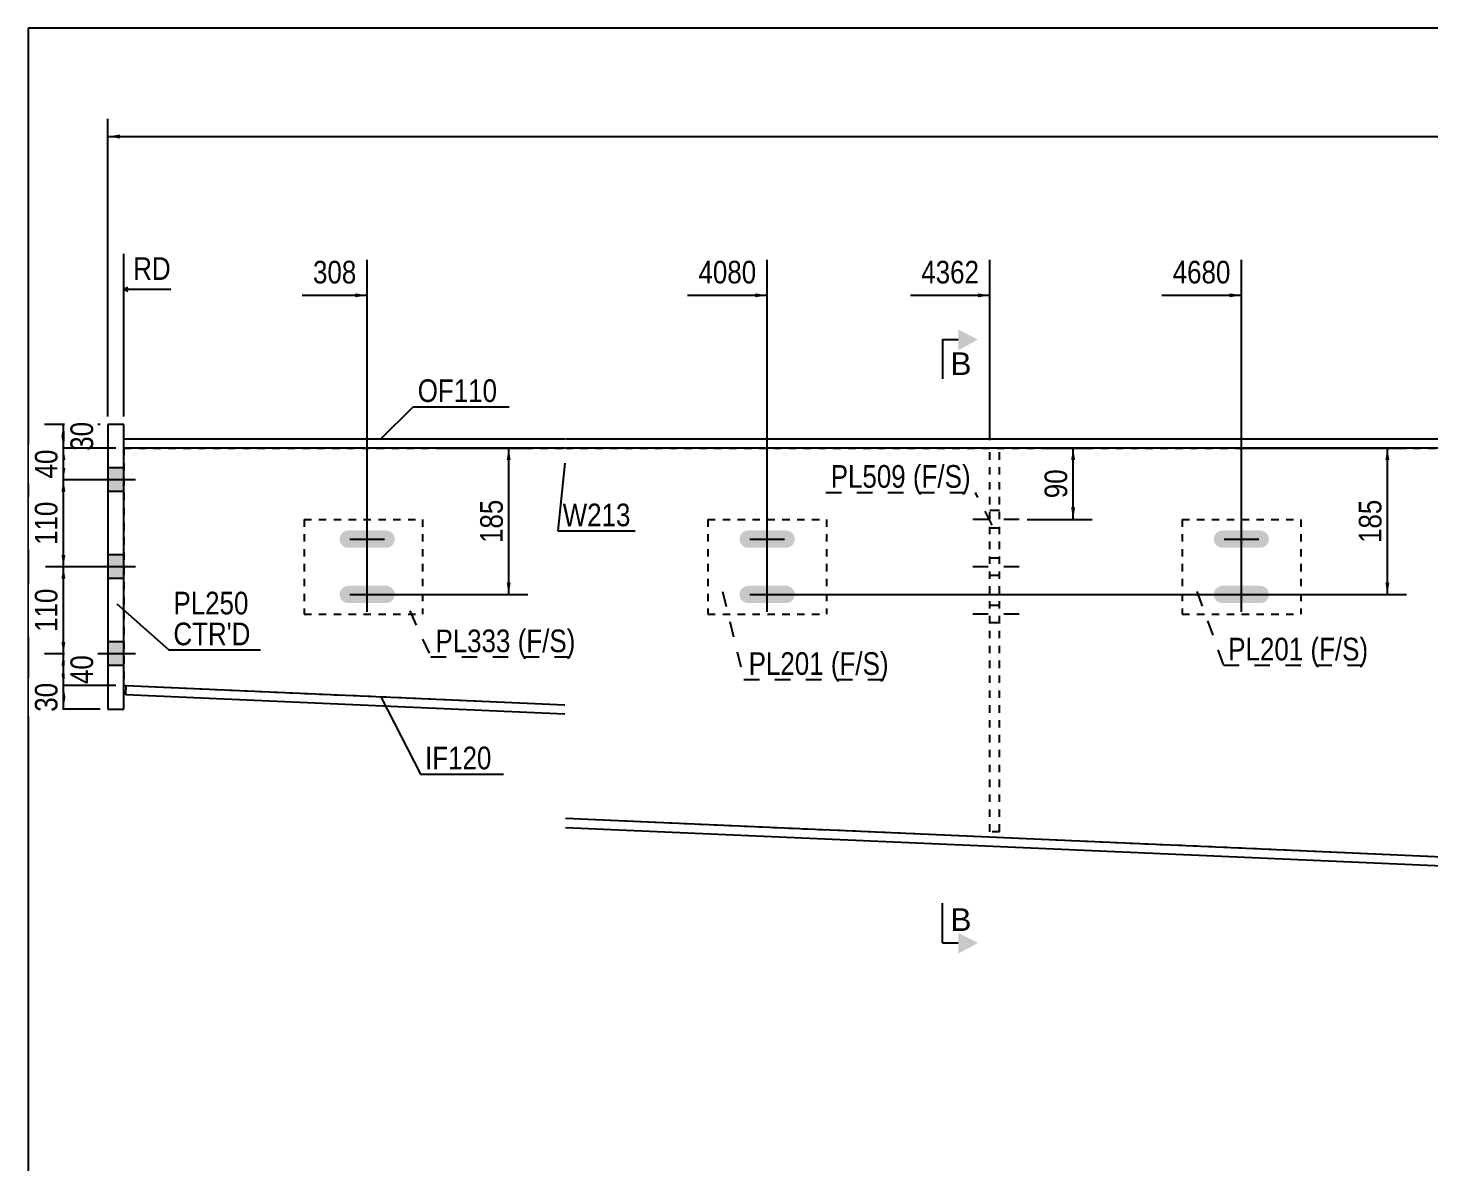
# Model space of a CAD drawing. Header units: millimetres. Extents: x -314 to 100, y -164 to 123.
# Drawn here: x -311.6 to -134.2, y -20.6 to 123 of the extents above; entities that cross this region are included whole.
import ezdxf

# ---------------------------------------------------------------- set-up
doc = ezdxf.new("R2010")
doc.units = ezdxf.units.MM
doc.linetypes.add('DXK_LINE_DOT1', pattern=[1.8814, 0.9407, -0.9407])
doc.linetypes.add('DXK_LINE_DOT2', pattern=[3.9198, 1.9599, -1.9599])
doc.styles.add('Arial', font='ARIAL.TTF', dxfattribs={"height": 0.2})
doc.styles.add('Arial Narrow', font='ARIALN.TTF', dxfattribs={"height": 0.2})

# ---------------------------------------------------------------- blocks, each defined once
blk = doc.blocks.new('Unknown-623260570-1210')
at = {"color": 5, "linetype": 'Continuous'}
for p, q in [((98.38, 122.96), (-311.62, 122.96)), ((-311.62, 122.96), (-311.62, -164.04))]:
    blk.add_line(p, q, dxfattribs=at)
blk = doc.blocks.new('Bolt-623260570-1694 - 1397')
at = {"linetype": 'Continuous'}
for points in [[(-265.52, 57.55), (-265.29, 57.91), (-265.2, 58.33), (-265.29, 58.75), (-265.52, 59.1), (-265.88, 59.34), (-266.3, 59.43), (-271.1, 59.43), (-271.52, 59.34), (-271.88, 59.1), (-272.12, 58.75), (-272.2, 58.33), (-272.12, 57.91), (-271.88, 57.55), (-271.52, 57.31), (-271.1, 57.23), (-266.3, 57.23), (-265.88, 57.31)], [(-265.52, 50.55), (-265.29, 50.91), (-265.2, 51.33), (-265.29, 51.75), (-265.52, 52.1), (-265.88, 52.34), (-266.3, 52.43), (-271.1, 52.43), (-271.52, 52.34), (-271.88, 52.1), (-272.12, 51.75), (-272.2, 51.33), (-272.12, 50.91), (-271.88, 50.55), (-271.52, 50.31), (-271.1, 50.23), (-266.3, 50.23), (-265.88, 50.31)]]:
    blk.add_hatch(color=3, dxfattribs=at).paths.add_polyline_path(points)
at = {"color": 3, "linetype": 'Continuous'}
for p, q in [((-268.7, 56.13), (-268.7, 60.53)), ((-270.9, 58.33), (-266.5, 58.33)), ((-268.7, 49.13), (-268.7, 53.53)), ((-270.9, 51.33), (-266.5, 51.33))]:
    blk.add_line(p, q, dxfattribs=at)
blk = doc.blocks.new('Part-623260570-1606 - 1397')
at = {"color": 2, "linetype": 'Continuous'}
for p, q in [((-299.25, 38.62), (-299.2, 39.81)), ((-299.2, 39.81), (-243.7, 37.38)), ((-243.7, 36.18), (-299.25, 38.62)), ((-243.6, 23.03), (-132.6, 18.16)), ((-132.6, 16.96), (-243.6, 21.83))]:
    blk.add_line(p, q, dxfattribs=at)
blk = doc.blocks.new('Part-623260570-1426 - 1397')
at = {"color": 7, "linetype": 'DXK_LINE_DOT1'}
for p, q in [((-276.7, 60.83), (-276.7, 48.83)), ((-276.7, 60.83), (-261.7, 60.83)), ((-261.7, 60.83), (-261.7, 48.83)), ((-276.7, 48.83), (-261.7, 48.83))]:
    blk.add_line(p, q, dxfattribs=at)
blk = doc.blocks.new('Part-623260570-1431 - 1397')
at = {"color": 7, "linetype": 'DXK_LINE_DOT1'}
for p, q in [((-165.6, 60.83), (-165.6, 48.83)), ((-165.6, 60.83), (-150.6, 60.83)), ((-150.6, 60.83), (-150.6, 48.83)), ((-165.6, 48.83), (-150.6, 48.83))]:
    blk.add_line(p, q, dxfattribs=at)
blk = doc.blocks.new('Part-623260570-1436 - 1397')
at = {"color": 7, "linetype": 'DXK_LINE_DOT1'}
for p, q in [((-225.6, 60.83), (-225.6, 48.83)), ((-225.6, 60.83), (-210.6, 60.83)), ((-210.6, 60.83), (-210.6, 48.83)), ((-225.6, 48.83), (-210.6, 48.83))]:
    blk.add_line(p, q, dxfattribs=at)
blk = doc.blocks.new('Part-623260570-1562 - 1397')
at = {"color": 7, "linetype": 'DXK_LINE_DOT1'}
for p, q in [((-299.5, 69.83), (-243.7, 69.83)), ((-299.5, 69.83), (-299.5, 39.83)), ((-243.6, 69.83), (-132.6, 69.83)), ((-299.2, 39.81), (-243.7, 37.38)), ((-243.6, 23.03), (-132.6, 18.16))]:
    blk.add_line(p, q, dxfattribs=at)
at = {"color": 2, "linetype": 'Continuous'}
blk.add_line((-299.5, 39.83), (-299.2, 39.81), dxfattribs=at)
blk = doc.blocks.new('Bolt-623260570-1608 - 1397')
at = {"linetype": 'Continuous'}
for points in [[(-214.92, 57.55), (-214.68, 57.91), (-214.6, 58.33), (-214.68, 58.75), (-214.92, 59.1), (-215.28, 59.34), (-215.7, 59.43), (-220.5, 59.43), (-220.92, 59.34), (-221.28, 59.1), (-221.52, 58.75), (-221.6, 58.33), (-221.52, 57.91), (-221.28, 57.55), (-220.92, 57.31), (-220.5, 57.23), (-215.7, 57.23), (-215.28, 57.31)], [(-214.92, 50.55), (-214.68, 50.91), (-214.6, 51.33), (-214.68, 51.75), (-214.92, 52.1), (-215.28, 52.34), (-215.7, 52.43), (-220.5, 52.43), (-220.92, 52.34), (-221.28, 52.1), (-221.52, 51.75), (-221.6, 51.33), (-221.52, 50.91), (-221.28, 50.55), (-220.92, 50.31), (-220.5, 50.23), (-215.7, 50.23), (-215.28, 50.31)]]:
    blk.add_hatch(color=3, dxfattribs=at).paths.add_polyline_path(points)
at = {"color": 3, "linetype": 'Continuous'}
for p, q in [((-218.1, 56.13), (-218.1, 60.53)), ((-220.3, 58.33), (-215.9, 58.33)), ((-218.1, 49.13), (-218.1, 53.53)), ((-220.3, 51.33), (-215.9, 51.33))]:
    blk.add_line(p, q, dxfattribs=at)
blk = doc.blocks.new('Bolt-623260570-1610 - 1397')
at = {"linetype": 'Continuous'}
for points in [[(-154.92, 57.55), (-154.68, 57.91), (-154.6, 58.33), (-154.68, 58.75), (-154.92, 59.1), (-155.28, 59.34), (-155.7, 59.43), (-160.5, 59.43), (-160.92, 59.34), (-161.28, 59.1), (-161.52, 58.75), (-161.6, 58.33), (-161.52, 57.91), (-161.28, 57.55), (-160.92, 57.31), (-160.5, 57.23), (-155.7, 57.23), (-155.28, 57.31)], [(-154.92, 50.55), (-154.68, 50.91), (-154.6, 51.33), (-154.68, 51.75), (-154.92, 52.1), (-155.28, 52.34), (-155.7, 52.43), (-160.5, 52.43), (-160.92, 52.34), (-161.28, 52.1), (-161.52, 51.75), (-161.6, 51.33), (-161.52, 50.91), (-161.28, 50.55), (-160.92, 50.31), (-160.5, 50.23), (-155.7, 50.23), (-155.28, 50.31)]]:
    blk.add_hatch(color=3, dxfattribs=at).paths.add_polyline_path(points)
at = {"color": 3, "linetype": 'Continuous'}
for p, q in [((-158.1, 56.13), (-158.1, 60.53)), ((-160.3, 58.33), (-155.9, 58.33)), ((-158.1, 49.13), (-158.1, 53.53)), ((-160.3, 51.33), (-155.9, 51.33))]:
    blk.add_line(p, q, dxfattribs=at)
blk = doc.blocks.new('Part-623260570-1692 - 1397')
at = {"color": 2, "linetype": 'Continuous'}
for p, q in [((-299.5, 72.83), (-301.5, 72.83)), ((-301.5, 72.83), (-301.5, 36.83)), ((-299.5, 36.83), (-299.5, 72.83)), ((-301.5, 36.83), (-299.5, 36.83))]:
    blk.add_line(p, q, dxfattribs=at)
blk = doc.blocks.new('Bolt-623260570-1693 - 1397')
at = {"linetype": 'Continuous'}
for points in [[(-301.5, 67.33), (-301.5, 64.33), (-299.5, 64.33), (-299.5, 67.33)], [(-301.5, 67.33), (-301.5, 64.33), (-299.5, 64.33), (-299.5, 67.33)], [(-301.5, 56.33), (-301.5, 53.33), (-299.5, 53.33), (-299.5, 56.33)], [(-301.5, 56.33), (-301.5, 53.33), (-299.5, 53.33), (-299.5, 56.33)], [(-301.5, 45.33), (-301.5, 42.33), (-299.5, 42.33), (-299.5, 45.33)], [(-301.5, 45.33), (-301.5, 42.33), (-299.5, 42.33), (-299.5, 45.33)]]:
    blk.add_hatch(color=3, dxfattribs=at).paths.add_polyline_path(points)
at = {"color": 3, "linetype": 'Continuous'}
for p, q in [((-299.5, 67.33), (-301.5, 67.33)), ((-299.5, 67.33), (-301.5, 67.33)), ((-298, 65.83), (-301.5, 65.83)), ((-298, 65.83), (-301.5, 65.83)), ((-299.5, 64.33), (-301.5, 64.33)), ((-299.5, 64.33), (-301.5, 64.33)), ((-299.5, 56.33), (-301.5, 56.33)), ((-299.5, 56.33), (-301.5, 56.33)), ((-298, 54.83), (-301.5, 54.83)), ((-298, 54.83), (-301.5, 54.83)), ((-299.5, 53.33), (-301.5, 53.33)), ((-299.5, 53.33), (-301.5, 53.33)), ((-299.5, 45.33), (-301.5, 45.33)), ((-299.5, 45.33), (-301.5, 45.33)), ((-298, 43.83), (-301.5, 43.83)), ((-298, 43.83), (-301.5, 43.83)), ((-299.5, 42.33), (-301.5, 42.33)), ((-299.5, 42.33), (-301.5, 42.33))]:
    blk.add_line(p, q, dxfattribs=at)
blk = doc.blocks.new('Bolt-623260570-1695 - 1397')
at = {"color": 3, "linetype": 'DXK_LINE_DOT2'}
for p, q in [((-186.21, 60.83), (-193.01, 60.83)), ((-188.71, 61.93), (-189.91, 61.93)), ((-188.71, 59.73), (-189.91, 59.73)), ((-188.71, 55.93), (-189.91, 55.93)), ((-186.21, 54.83), (-193.01, 54.83)), ((-188.71, 53.73), (-189.91, 53.73)), ((-188.71, 49.93), (-189.91, 49.93)), ((-186.21, 48.83), (-193.01, 48.83)), ((-188.71, 47.73), (-189.91, 47.73))]:
    blk.add_line(p, q, dxfattribs=at)
blk = doc.blocks.new('Part-623260570-1717 - 1397')
at = {"color": 2, "linetype": 'Continuous'}
for p, q in [((-299.5, 69.83), (-299.5, 71.03)), ((-299.5, 71.03), (-243.7, 71.03)), ((-243.6, 71.03), (-132.6, 71.03)), ((-243.7, 69.83), (-299.5, 69.83)), ((-132.6, 69.83), (-243.6, 69.83))]:
    blk.add_line(p, q, dxfattribs=at)
blk = doc.blocks.new('Part-623260570-1761 - 1397')
at = {"color": 7, "linetype": 'DXK_LINE_DOT1'}
for p, q in [((-189.91, 21.33), (-189.91, 69.83)), ((-188.71, 21.33), (-188.71, 69.83)), ((-188.71, 21.33), (-189.91, 21.33))]:
    blk.add_line(p, q, dxfattribs=at)
blk = doc.blocks.new('StraightDimension-623260570-6078 - 1397')
at = {"linetype": 'Continuous'}
for points in [[(-307.39, 64.33), (-307.14, 65.83), (-306.89, 64.33)], [(-306.89, 56.33), (-307.14, 54.83), (-307.39, 56.33)]]:
    blk.add_hatch(color=7, dxfattribs=at).paths.add_polyline_path(points)
at = {"color": 7, "linetype": 'Continuous'}
for p, q in [((-300.5, 65.83), (-309.39, 65.83)), ((-307.14, 54.83), (-307.14, 65.83)), ((-300.5, 54.83), (-309.39, 54.83))]:
    blk.add_line(p, q, dxfattribs=at)
at = {"color": 0}
blk.add_wipeout([(-307.29, 63.67), (-311.49, 63.67), (-311.49, 56.99), (-307.29, 56.99)], dxfattribs=at)
at = {"color": 3, "style": 'Arial Narrow'}
blk.add_text('110', height=2.863, rotation=90.0002, dxfattribs=at).set_placement((-307.89, 57.59))
blk = doc.blocks.new('StraightDimension-623260570-9720 - 1397')
at = {"linetype": 'Continuous'}
blk.add_hatch(color=7, dxfattribs=at).paths.add_polyline_path([(-191.41, 89.41), (-189.91, 89.16), (-191.41, 88.91)])
at = {"color": 7, "linetype": 'Continuous'}
for p, q in [((-189.91, 70.83), (-189.91, 93.66)), ((-199.97, 89.16), (-189.91, 89.16))]:
    blk.add_line(p, q, dxfattribs=at)
at = {"color": 0}
blk.add_wipeout([(-190.69, 90.06), (-190.69, 94.26), (-199.2, 94.26), (-199.2, 90.06)], dxfattribs=at)
at = {"color": 3, "style": 'Arial Narrow'}
blk.add_text('4362', height=2.863, dxfattribs=at).set_placement((-198.6, 90.66))
blk = doc.blocks.new('StraightDimension-623260570-9721 - 1397')
at = {"linetype": 'Continuous'}
blk.add_hatch(color=7, dxfattribs=at).paths.add_polyline_path([(-219.6, 89.41), (-218.1, 89.16), (-219.6, 88.91)])
at = {"color": 7, "linetype": 'Continuous'}
for p, q in [((-218.1, 52.33), (-218.1, 93.66)), ((-228.16, 89.16), (-218.1, 89.16))]:
    blk.add_line(p, q, dxfattribs=at)
at = {"color": 0}
blk.add_wipeout([(-218.88, 90.06), (-218.88, 94.26), (-227.39, 94.26), (-227.39, 90.06)], dxfattribs=at)
at = {"color": 3, "style": 'Arial Narrow'}
blk.add_text('4080', height=2.863, dxfattribs=at).set_placement((-226.79, 90.66))
blk = doc.blocks.new('StraightDimension-623260570-9722 - 1397')
at = {"linetype": 'Continuous'}
blk.add_hatch(color=7, dxfattribs=at).paths.add_polyline_path([(-270.2, 89.41), (-268.7, 89.16), (-270.2, 88.91)])
at = {"color": 7, "linetype": 'Continuous'}
for p, q in [((-268.7, 52.33), (-268.7, 93.66)), ((-276.94, 89.16), (-268.7, 89.16))]:
    blk.add_line(p, q, dxfattribs=at)
at = {"color": 0, "linetype": 'Continuous'}
blk.add_wipeout([(-292.97, 90.51), (-292.97, 94.71), (-298.91, 94.71), (-298.91, 90.51)], dxfattribs=at)
at = {"color": 7, "linetype": 'Continuous'}
for p, q in [((-299.5, 73.83), (-299.5, 94.41)), ((-299, 90.16), (-299.5, 89.91)), ((-299, 89.66), (-299.5, 89.91)), ((-293.57, 89.91), (-299.5, 89.91))]:
    blk.add_line(p, q, dxfattribs=at)
at = {"color": 3, "linetype": 'Continuous', "style": 'Arial Narrow'}
blk.add_text('RD', height=2.863, dxfattribs=at).set_placement((-298.31, 91.11))
at = {"color": 0}
blk.add_wipeout([(-269.48, 90.06), (-269.48, 94.26), (-276.16, 94.26), (-276.16, 90.06)], dxfattribs=at)
at = {"color": 3, "style": 'Arial Narrow'}
blk.add_text('308', height=2.863, dxfattribs=at).set_placement((-275.56, 90.66))
blk = doc.blocks.new('StraightDimension-623260570-6076 - 1397')
at = {"linetype": 'Continuous'}
for points in [[(-307.39, 71.33), (-307.14, 72.83), (-306.89, 71.33)], [(-306.89, 71.33), (-307.14, 69.83), (-307.39, 71.33)]]:
    blk.add_hatch(color=7, dxfattribs=at).paths.add_polyline_path(points)
at = {"color": 7, "linetype": 'Continuous'}
for p, q in [((-302.5, 72.83), (-309.54, 72.83)), ((-307.14, 69.83), (-307.14, 72.83)), ((-300.5, 69.83), (-309.54, 69.83))]:
    blk.add_line(p, q, dxfattribs=at)
at = {"color": 0}
blk.add_wipeout([(-302.79, 73.76), (-306.99, 73.76), (-306.99, 68.9), (-302.79, 68.9)], dxfattribs=at)
at = {"color": 3, "style": 'Arial Narrow'}
blk.add_text('30', height=2.863, rotation=90.0002, dxfattribs=at).set_placement((-303.39, 69.5))
blk = doc.blocks.new('StraightDimension-623260570-6077 - 1397')
at = {"linetype": 'Continuous'}
for points in [[(-307.39, 68.33), (-307.14, 69.83), (-306.89, 68.33)], [(-306.89, 67.33), (-307.14, 65.83), (-307.39, 67.33)]]:
    blk.add_hatch(color=7, dxfattribs=at).paths.add_polyline_path(points)
at = {"color": 7, "linetype": 'Continuous'}
for p, q in [((-300.5, 69.83), (-309.39, 69.83)), ((-307.14, 65.83), (-307.14, 69.83)), ((-300.5, 65.83), (-309.39, 65.83))]:
    blk.add_line(p, q, dxfattribs=at)
at = {"color": 0}
blk.add_wipeout([(-307.29, 70.26), (-311.49, 70.26), (-311.49, 65.4), (-307.29, 65.4)], dxfattribs=at)
at = {"color": 3, "style": 'Arial Narrow'}
blk.add_text('40', height=2.863, rotation=90.0002, dxfattribs=at).set_placement((-307.89, 66))
blk = doc.blocks.new('StraightDimension-623260570-6079 - 1397')
at = {"linetype": 'Continuous'}
for points in [[(-307.39, 53.33), (-307.14, 54.83), (-306.89, 53.33)], [(-306.89, 45.33), (-307.14, 43.83), (-307.39, 45.33)]]:
    blk.add_hatch(color=7, dxfattribs=at).paths.add_polyline_path(points)
at = {"color": 7, "linetype": 'Continuous'}
for p, q in [((-300.5, 54.83), (-309.39, 54.83)), ((-307.14, 43.83), (-307.14, 54.83)), ((-300.5, 43.83), (-309.39, 43.83))]:
    blk.add_line(p, q, dxfattribs=at)
at = {"color": 0}
blk.add_wipeout([(-307.29, 52.67), (-311.49, 52.67), (-311.49, 45.99), (-307.29, 45.99)], dxfattribs=at)
at = {"color": 3, "style": 'Arial Narrow'}
blk.add_text('110', height=2.863, rotation=90.0002, dxfattribs=at).set_placement((-307.89, 46.59))
blk = doc.blocks.new('StraightDimension-623260570-6080 - 1397')
at = {"linetype": 'Continuous'}
for points in [[(-307.39, 42.33), (-307.14, 43.83), (-306.89, 42.33)], [(-306.89, 41.33), (-307.14, 39.83), (-307.39, 41.33)]]:
    blk.add_hatch(color=7, dxfattribs=at).paths.add_polyline_path(points)
at = {"color": 7, "linetype": 'Continuous'}
for p, q in [((-300.5, 43.83), (-309.54, 43.83)), ((-307.14, 39.83), (-307.14, 43.83)), ((-300.5, 39.83), (-309.54, 39.83))]:
    blk.add_line(p, q, dxfattribs=at)
at = {"color": 0}
blk.add_wipeout([(-302.79, 44.26), (-306.99, 44.26), (-306.99, 39.4), (-302.79, 39.4)], dxfattribs=at)
at = {"color": 3, "style": 'Arial Narrow'}
blk.add_text('40', height=2.863, rotation=90.0002, dxfattribs=at).set_placement((-303.39, 40))
blk = doc.blocks.new('StraightDimension-623260570-6081 - 1397')
at = {"linetype": 'Continuous'}
for points in [[(-307.39, 38.33), (-307.14, 39.83), (-306.89, 38.33)], [(-306.89, 38.33), (-307.14, 36.83), (-307.39, 38.33)]]:
    blk.add_hatch(color=7, dxfattribs=at).paths.add_polyline_path(points)
at = {"color": 7, "linetype": 'Continuous'}
for p, q in [((-300.5, 39.83), (-309.39, 39.83)), ((-307.14, 36.83), (-307.14, 39.83)), ((-302.5, 36.83), (-309.39, 36.83))]:
    blk.add_line(p, q, dxfattribs=at)
at = {"color": 0}
blk.add_wipeout([(-307.29, 40.76), (-311.49, 40.76), (-311.49, 35.9), (-307.29, 35.9)], dxfattribs=at)
at = {"color": 3, "style": 'Arial Narrow'}
blk.add_text('30', height=2.863, rotation=90.0002, dxfattribs=at).set_placement((-307.89, 36.5))
blk = doc.blocks.new('StraightDimension-623260570-6183 - 1397')
at = {"linetype": 'Continuous'}
blk.add_hatch(color=7, dxfattribs=at).paths.add_polyline_path([(-300, 108.99), (-301.5, 109.24), (-300, 109.49)])
at = {"color": 7, "linetype": 'Continuous'}
for p, q in [((-301.5, 73.83), (-301.5, 111.49)), ((-301.5, 109.24), (91.16, 109.24))]:
    blk.add_line(p, q, dxfattribs=at)
blk = doc.blocks.new('StraightDimension-623260570-6194 - 1397')
at = {"linetype": 'Continuous'}
for points in [[(-251.05, 68.33), (-250.8, 69.83), (-250.55, 68.33)], [(-250.55, 52.83), (-250.8, 51.33), (-251.05, 52.83)]]:
    blk.add_hatch(color=7, dxfattribs=at).paths.add_polyline_path(points)
at = {"color": 7, "linetype": 'Continuous'}
for p, q in [((-259.08, 69.83), (-248.4, 69.83)), ((-250.8, 51.33), (-250.8, 69.83)), ((-267.7, 51.33), (-248.4, 51.33))]:
    blk.add_line(p, q, dxfattribs=at)
at = {"color": 0}
blk.add_wipeout([(-250.95, 63.92), (-255.15, 63.92), (-255.15, 57.24), (-250.95, 57.24)], dxfattribs=at)
at = {"color": 3, "style": 'Arial Narrow'}
blk.add_text('185', height=2.863, rotation=90.0002, dxfattribs=at).set_placement((-251.55, 57.84))
blk = doc.blocks.new('StraightDimension-623260570-6209 - 1397')
at = {"linetype": 'Continuous'}
for points in [[(-139.88, 68.33), (-139.63, 69.83), (-139.38, 68.33)], [(-139.38, 52.83), (-139.63, 51.33), (-139.88, 52.83)]]:
    blk.add_hatch(color=7, dxfattribs=at).paths.add_polyline_path(points)
at = {"color": 7, "linetype": 'Continuous'}
for p, q in [((-158.05, 69.83), (-137.23, 69.83)), ((-139.63, 51.33), (-139.63, 69.83)), ((-217.1, 51.33), (-137.23, 51.33))]:
    blk.add_line(p, q, dxfattribs=at)
at = {"color": 0}
blk.add_wipeout([(-139.78, 63.92), (-143.98, 63.92), (-143.98, 57.24), (-139.78, 57.24)], dxfattribs=at)
at = {"color": 3, "style": 'Arial Narrow'}
blk.add_text('185', height=2.863, rotation=90.0002, dxfattribs=at).set_placement((-140.38, 57.84))
blk = doc.blocks.new('StraightDimension-623260570-6223 - 1397')
at = {"linetype": 'Continuous'}
for points in [[(-179.64, 68.33), (-179.39, 69.83), (-179.14, 68.33)], [(-179.14, 62.33), (-179.39, 60.83), (-179.64, 62.33)]]:
    blk.add_hatch(color=7, dxfattribs=at).paths.add_polyline_path(points)
at = {"color": 7, "linetype": 'Continuous'}
for p, q in [((-183.41, 69.83), (-176.99, 69.83)), ((-179.39, 60.83), (-179.39, 69.83)), ((-185.21, 60.83), (-176.99, 60.83))]:
    blk.add_line(p, q, dxfattribs=at)
at = {"color": 0}
blk.add_wipeout([(-179.54, 67.76), (-183.74, 67.76), (-183.74, 62.9), (-179.54, 62.9)], dxfattribs=at)
at = {"color": 3, "style": 'Arial Narrow'}
blk.add_text('90', height=2.863, rotation=90.0002, dxfattribs=at).set_placement((-180.14, 63.5))
blk = doc.blocks.new('StraightDimension-623260570-9719 - 1397')
at = {"linetype": 'Continuous'}
blk.add_hatch(color=7, dxfattribs=at).paths.add_polyline_path([(-159.6, 89.41), (-158.1, 89.16), (-159.6, 88.91)])
at = {"color": 7, "linetype": 'Continuous'}
for p, q in [((-158.1, 52.33), (-158.1, 93.66)), ((-168.16, 89.16), (-158.1, 89.16))]:
    blk.add_line(p, q, dxfattribs=at)
at = {"color": 0}
blk.add_wipeout([(-158.88, 90.06), (-158.88, 94.26), (-167.39, 94.26), (-167.39, 90.06)], dxfattribs=at)
at = {"color": 3, "style": 'Arial Narrow'}
blk.add_text('4680', height=2.863, dxfattribs=at).set_placement((-166.79, 90.66))
blk = doc.blocks.new('Mark-623260570-1432 - 1397')
at = {"color": 0}
for points in [[(-210.94, 41.16), (-210.94, 44.16), (-220.44, 44.16), (-220.44, 41.16)], [(-202.74, 41.16), (-202.74, 44.16), (-210.04, 44.16), (-210.04, 41.16)]]:
    blk.add_wipeout(points, dxfattribs=at)
for points in [[(-210.94, 41.16), (-210.94, 44.16), (-220.44, 44.16), (-220.44, 41.16)], [(-202.74, 41.16), (-202.74, 44.16), (-210.04, 44.16), (-210.04, 41.16)]]:
    blk.add_wipeout(points, dxfattribs=at)
at = {"color": 7, "linetype": 'DXK_LINE_DOT2'}
for p, q in [((-223.74, 51.7), (-221.04, 40.56)), ((-221.04, 40.56), (-202.14, 40.56))]:
    blk.add_line(p, q, dxfattribs=at)
at = {"color": 3, "style": 'Arial Narrow'}
for s, p in [('PL201', (-220.44, 41.16)), ('(F/', (-210.04, 41.16)), ('S)', (-206.02, 41.16))]:
    blk.add_text(s, height=2.863, dxfattribs=at).set_placement(p)
blk = doc.blocks.new('Mark-623260570-1427 - 1397')
at = {"color": 0}
for points in [[(-150.26, 42.99), (-150.26, 45.99), (-159.76, 45.99), (-159.76, 42.99)], [(-142.06, 42.99), (-142.06, 45.99), (-149.36, 45.99), (-149.36, 42.99)]]:
    blk.add_wipeout(points, dxfattribs=at)
for points in [[(-150.26, 42.99), (-150.26, 45.99), (-159.76, 45.99), (-159.76, 42.99)], [(-142.06, 42.99), (-142.06, 45.99), (-149.36, 45.99), (-149.36, 42.99)]]:
    blk.add_wipeout(points, dxfattribs=at)
at = {"color": 7, "linetype": 'DXK_LINE_DOT2'}
for p, q in [((-163.74, 51.7), (-160.36, 42.39)), ((-160.36, 42.39), (-141.46, 42.39))]:
    blk.add_line(p, q, dxfattribs=at)
at = {"color": 3, "style": 'Arial Narrow'}
for s, p in [('PL201', (-159.76, 42.99)), ('(F/', (-149.36, 42.99)), ('S)', (-145.35, 42.99))]:
    blk.add_text(s, height=2.863, dxfattribs=at).set_placement(p)
blk = doc.blocks.new('Mark-623260570-1421 - 1397')
at = {"color": 0}
for points in [[(-250.56, 44.03), (-250.56, 47.03), (-260.07, 47.03), (-260.07, 44.03)], [(-242.37, 44.03), (-242.37, 47.03), (-249.66, 47.03), (-249.66, 44.03)]]:
    blk.add_wipeout(points, dxfattribs=at)
for points in [[(-250.56, 44.03), (-250.56, 47.03), (-260.07, 47.03), (-260.07, 44.03)], [(-242.37, 44.03), (-242.37, 47.03), (-249.66, 47.03), (-249.66, 44.03)]]:
    blk.add_wipeout(points, dxfattribs=at)
at = {"color": 7, "linetype": 'DXK_LINE_DOT2'}
for p, q in [((-263.31, 49.24), (-260.67, 43.43)), ((-260.67, 43.43), (-241.77, 43.43))]:
    blk.add_line(p, q, dxfattribs=at)
at = {"color": 3, "style": 'Arial Narrow'}
for s, p in [('PL333', (-260.07, 44.03)), ('(F/', (-249.66, 44.03)), ('S)', (-245.65, 44.03))]:
    blk.add_text(s, height=2.863, dxfattribs=at).set_placement(p)
blk = doc.blocks.new('Mark-623260570-1558 - 1397')
at = {"color": 0}
blk.add_wipeout([(-235.38, 59.96), (-235.38, 62.96), (-243.97, 62.96), (-243.97, 59.96)], dxfattribs=at)
blk.add_wipeout([(-235.38, 59.96), (-235.38, 62.96), (-243.97, 62.96), (-243.97, 59.96)], dxfattribs=at)
at = {"color": 7, "linetype": 'Continuous'}
for p, q in [((-243.7, 67.93), (-244.57, 59.36)), ((-244.57, 59.36), (-234.78, 59.36))]:
    blk.add_line(p, q, dxfattribs=at)
at = {"color": 3, "style": 'Arial Narrow'}
blk.add_text('W213', height=2.863, dxfattribs=at).set_placement((-243.97, 59.96))
blk = doc.blocks.new('Mark-623260570-1602 - 1397')
at = {"color": 0}
blk.add_wipeout([(-252.98, 29.22), (-252.98, 32.22), (-261.38, 32.22), (-261.38, 29.22)], dxfattribs=at)
blk.add_wipeout([(-252.98, 29.22), (-252.98, 32.22), (-261.38, 32.22), (-261.38, 29.22)], dxfattribs=at)
at = {"color": 7, "linetype": 'Continuous'}
for p, q in [((-266.94, 38.3), (-261.98, 28.62)), ((-261.98, 28.62), (-251.48, 28.62))]:
    blk.add_line(p, q, dxfattribs=at)
at = {"color": 3, "style": 'Arial Narrow'}
blk.add_text('IF120', height=2.863, dxfattribs=at).set_placement((-261.38, 29.22))
blk = doc.blocks.new('Mark-623260570-1688 - 1397')
at = {"color": 0}
for points in [[(-283.72, 48.81), (-283.72, 51.81), (-293.22, 51.81), (-293.22, 48.81)], [(-283.47, 44.91), (-283.47, 47.91), (-293.22, 47.91), (-293.22, 44.91)]]:
    blk.add_wipeout(points, dxfattribs=at)
for points in [[(-283.72, 48.81), (-283.72, 51.81), (-293.22, 51.81), (-293.22, 48.81)], [(-283.47, 44.91), (-283.47, 47.91), (-293.22, 47.91), (-293.22, 44.91)]]:
    blk.add_wipeout(points, dxfattribs=at)
at = {"color": 7, "linetype": 'Continuous'}
for p, q in [((-300.37, 50.16), (-293.82, 44.31)), ((-293.82, 44.31), (-282.22, 44.31))]:
    blk.add_line(p, q, dxfattribs=at)
at = {"color": 3, "style": 'Arial Narrow'}
blk.add_text('PL250', height=2.863, dxfattribs=at).set_placement((-293.22, 48.81))
at = {"color": 1, "style": 'Arial Narrow'}
blk.add_text("CTR'D", height=2.863, dxfattribs=at).set_placement((-293.22, 44.91))
blk = doc.blocks.new('Mark-623260570-1757 - 1397')
at = {"color": 0}
for points in [[(-200.56, 64.83), (-200.56, 67.83), (-210.06, 67.83), (-210.06, 64.83)], [(-192.36, 64.83), (-192.36, 67.83), (-199.66, 67.83), (-199.66, 64.83)]]:
    blk.add_wipeout(points, dxfattribs=at)
for points in [[(-200.56, 64.83), (-200.56, 67.83), (-210.06, 67.83), (-210.06, 64.83)], [(-192.36, 64.83), (-192.36, 67.83), (-199.66, 67.83), (-199.66, 64.83)]]:
    blk.add_wipeout(points, dxfattribs=at)
at = {"color": 7, "linetype": 'DXK_LINE_DOT2'}
for p in [(-210.66, 64.23), (-189.64, 60.11)]:
    blk.add_line(p, (-191.76, 64.23), dxfattribs=at)
at = {"color": 3, "style": 'Arial Narrow'}
for s, p in [('PL509', (-210.06, 64.83)), ('(F/', (-199.66, 64.83)), ('S)', (-195.64, 64.83))]:
    blk.add_text(s, height=2.863, dxfattribs=at).set_placement(p)
blk = doc.blocks.new('Mark-623260570-1713 - 1397')
at = {"color": 0}
blk.add_wipeout([(-252.26, 75.67), (-252.26, 78.67), (-262.31, 78.67), (-262.31, 75.67)], dxfattribs=at)
blk.add_wipeout([(-252.26, 75.67), (-252.26, 78.67), (-262.31, 78.67), (-262.31, 75.67)], dxfattribs=at)
at = {"color": 7, "linetype": 'Continuous'}
for p, q in [((-267.08, 70.92), (-262.91, 75.07)), ((-262.91, 75.07), (-250.76, 75.07))]:
    blk.add_line(p, q, dxfattribs=at)
at = {"color": 3, "style": 'Arial Narrow'}
blk.add_text('OF110', height=2.863, dxfattribs=at).set_placement((-262.31, 75.67))
blk = doc.blocks.new('SectionMark-623260570-2205 - 1397')
at = {"color": 7, "linetype": 'Continuous'}
for p, q in [((-195.92, 83.58), (-195.92, 78.58)), ((-195.92, 83.58), (-193.92, 83.58)), ((-195.92, 7.28), (-195.92, 12.28)), ((-195.92, 7.28), (-193.92, 7.28))]:
    blk.add_line(p, q, dxfattribs=at)
at = {"color": 0, "linetype": 'Continuous'}
for points in [[(-192.25, 79.08), (-192.25, 82.08), (-194.92, 82.08), (-194.92, 79.08)], [(-192.25, 8.78), (-192.25, 11.78), (-194.92, 11.78), (-194.92, 8.78)]]:
    blk.add_wipeout(points, dxfattribs=at)
at = {"linetype": 'Continuous'}
for points in [[(-193.92, 84.83), (-191.42, 83.58), (-193.92, 82.21)], [(-193.92, 8.53), (-191.42, 7.28), (-193.92, 5.9)]]:
    blk.add_hatch(color=7, dxfattribs=at).paths.add_polyline_path(points)
at = {"color": 136, "linetype": 'Continuous', "style": 'Arial'}
for p in [(-194.92, 79.08), (-194.92, 8.78)]:
    blk.add_text('B', height=2.87, dxfattribs=at).set_placement(p)

msp = doc.modelspace()

# ---------------------------------------------------------------- block references
for name in ['Unknown-623260570-1210', 'Part-623260570-1692 - 1397', 'Part-623260570-1717 - 1397', 'Part-623260570-1562 - 1397', 'Part-623260570-1761 - 1397', 'Bolt-623260570-1693 - 1397', 'Part-623260570-1426 - 1397', 'Bolt-623260570-1694 - 1397', 'Part-623260570-1436 - 1397', 'Bolt-623260570-1608 - 1397', 'Bolt-623260570-1695 - 1397', 'Part-623260570-1431 - 1397', 'Bolt-623260570-1610 - 1397', 'Part-623260570-1606 - 1397']:
    msp.add_blockref(name, (0, 0))

# ---------------------------------------------------------------- next in the draw order: block references
for name in ['StraightDimension-623260570-9722 - 1397', 'StraightDimension-623260570-9721 - 1397', 'StraightDimension-623260570-9720 - 1397', 'StraightDimension-623260570-6076 - 1397', 'StraightDimension-623260570-6078 - 1397']:
    msp.add_blockref(name, (0, 0))

# ---------------------------------------------------------------- next in the draw order: block references
for name in ['StraightDimension-623260570-6077 - 1397', 'StraightDimension-623260570-6079 - 1397']:
    msp.add_blockref(name, (0, 0))

# ---------------------------------------------------------------- next in the draw order: block references
msp.add_blockref('StraightDimension-623260570-6080 - 1397', (0, 0))

# ---------------------------------------------------------------- next in the draw order: block references
msp.add_blockref('StraightDimension-623260570-6081 - 1397', (0, 0))

# ---------------------------------------------------------------- next in the draw order: block references
msp.add_blockref('StraightDimension-623260570-6183 - 1397', (0, 0))

# ---------------------------------------------------------------- next in the draw order: block references
for name in ['Mark-623260570-1713 - 1397', 'StraightDimension-623260570-6194 - 1397', 'StraightDimension-623260570-6209 - 1397', 'Mark-623260570-1558 - 1397', 'Mark-623260570-1688 - 1397', 'Mark-623260570-1421 - 1397', 'Mark-623260570-1602 - 1397']:
    msp.add_blockref(name, (0, 0))

# ---------------------------------------------------------------- next in the draw order: block references
for name in ['StraightDimension-623260570-9719 - 1397', 'StraightDimension-623260570-6223 - 1397', 'Mark-623260570-1757 - 1397', 'Mark-623260570-1432 - 1397']:
    msp.add_blockref(name, (0, 0))

# ---------------------------------------------------------------- next in the draw order: block references
for name in ['SectionMark-623260570-2205 - 1397', 'Mark-623260570-1427 - 1397']:
    msp.add_blockref(name, (0, 0))

doc.saveas('drawing.dxf')
